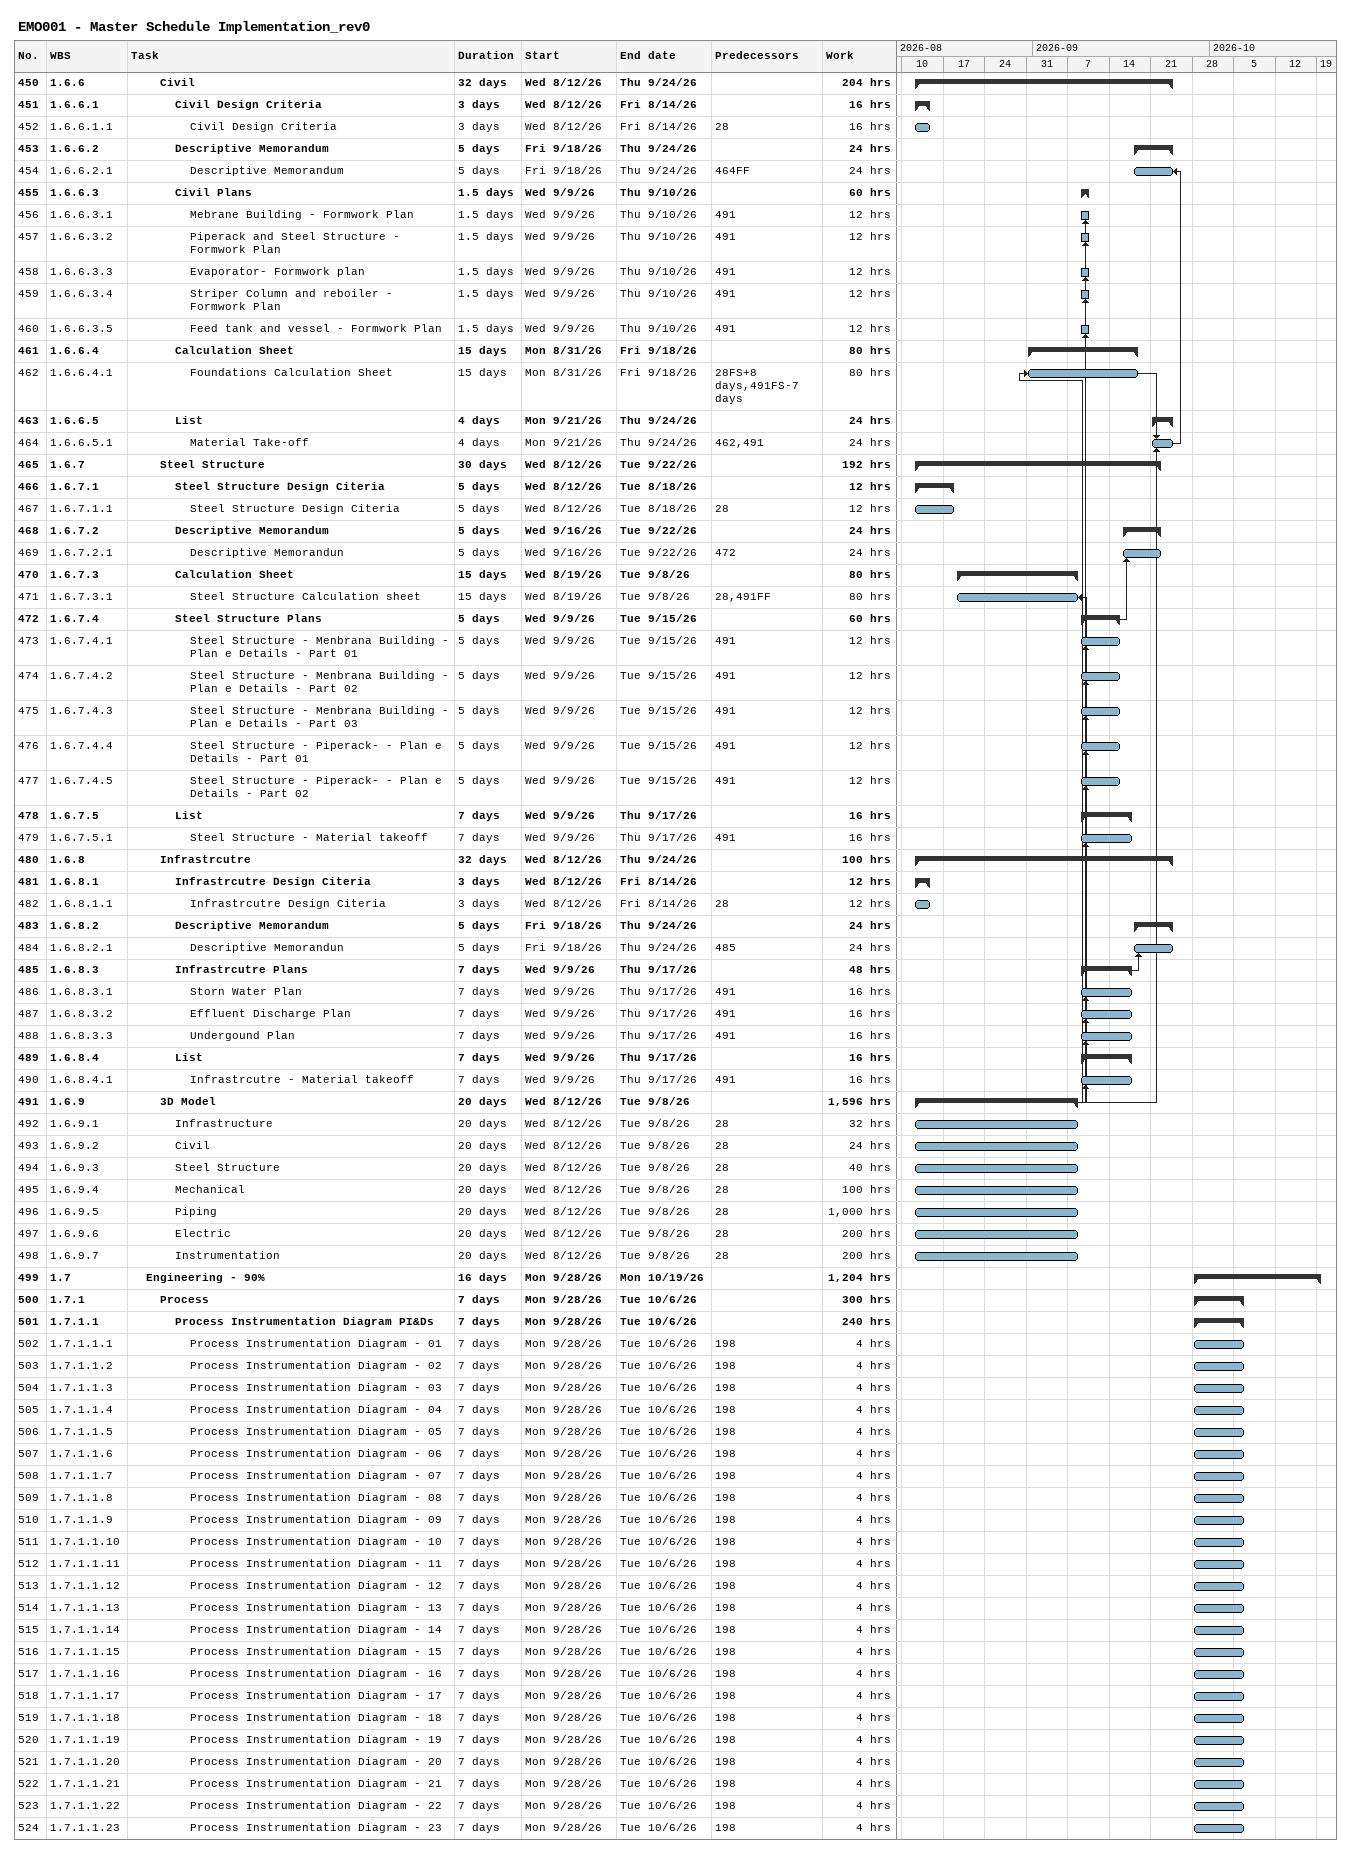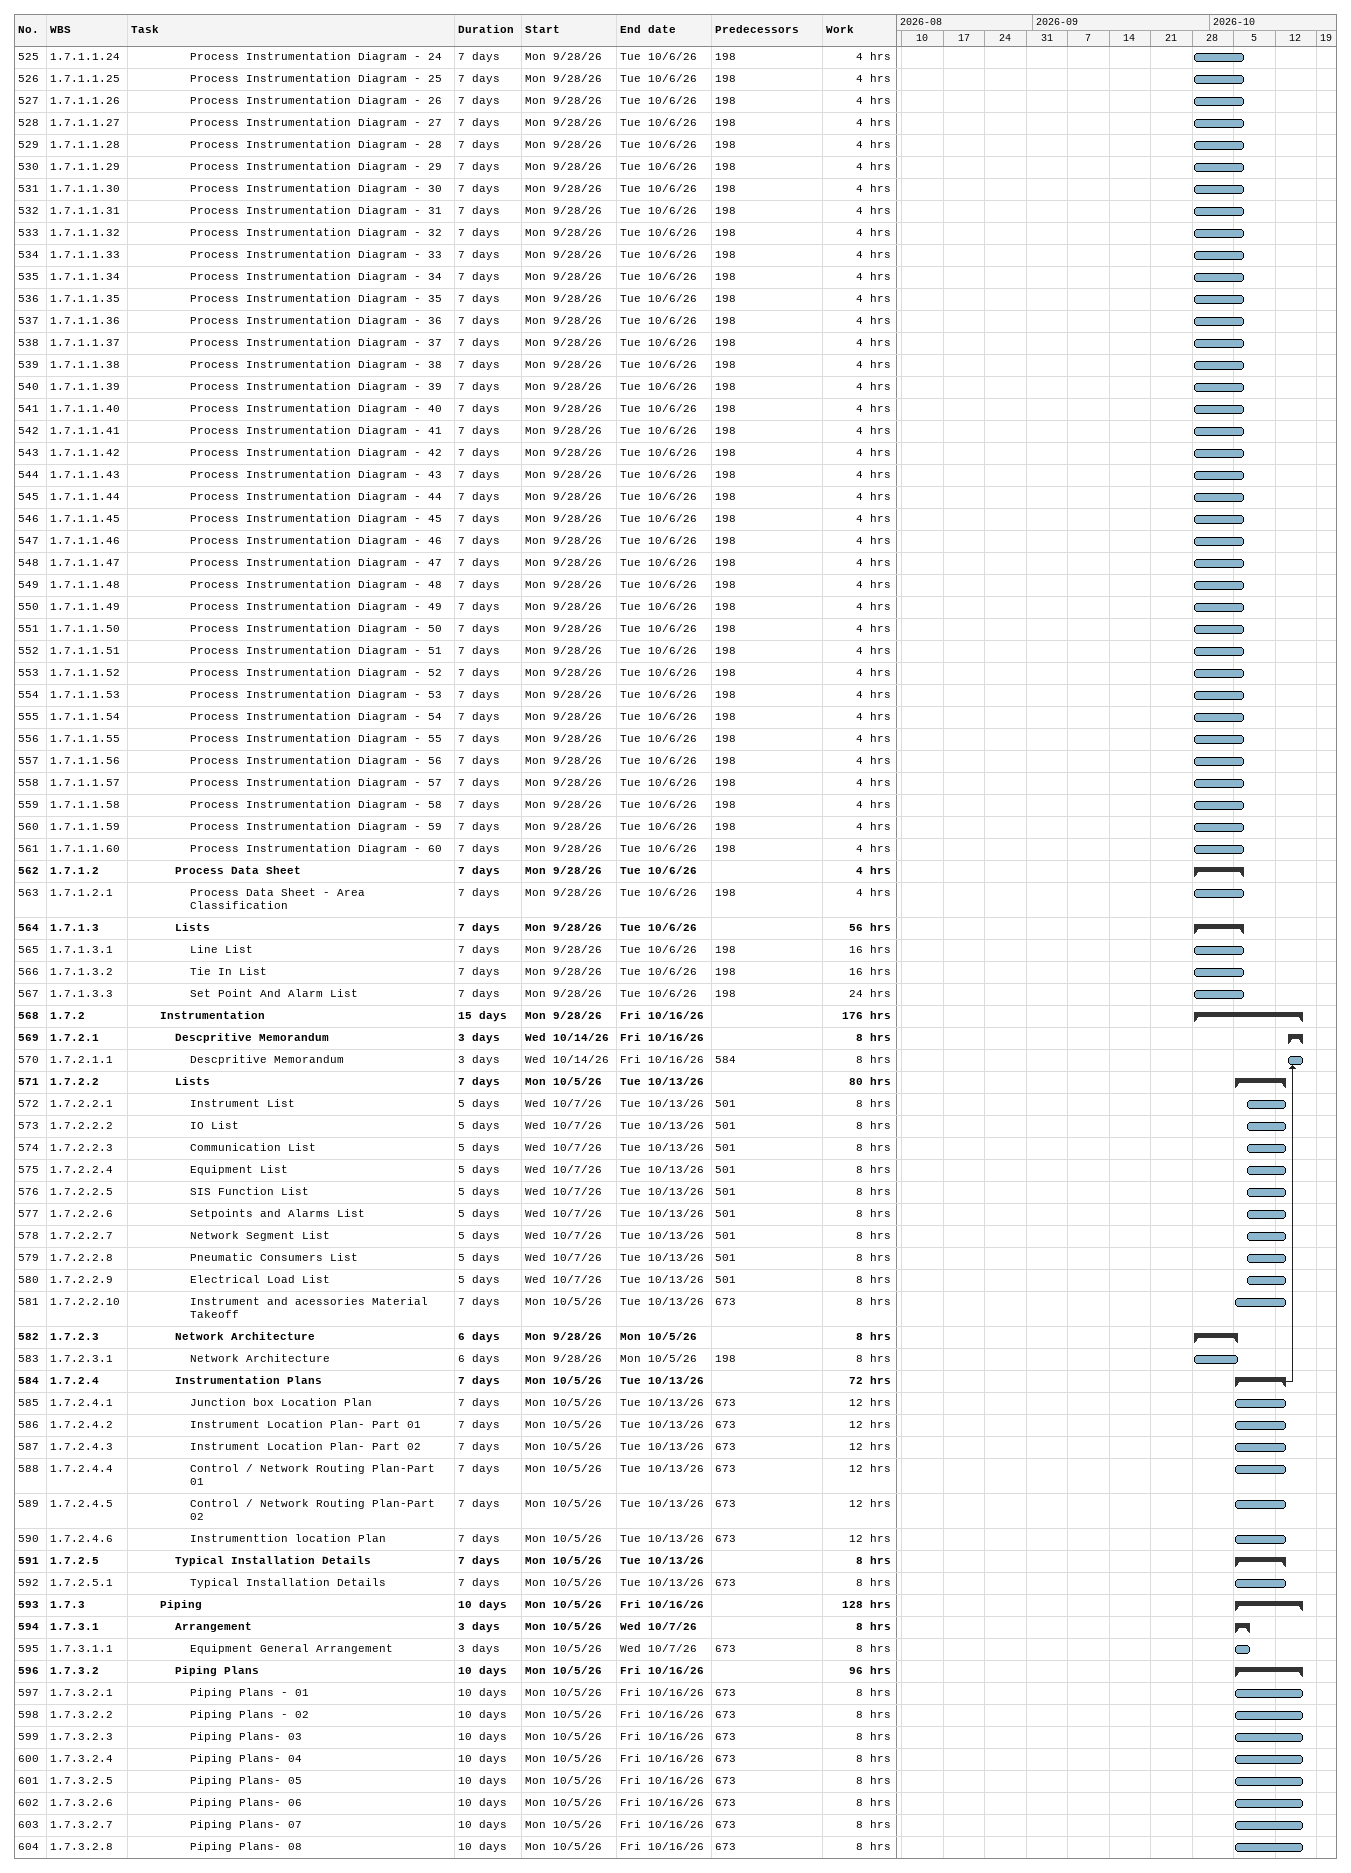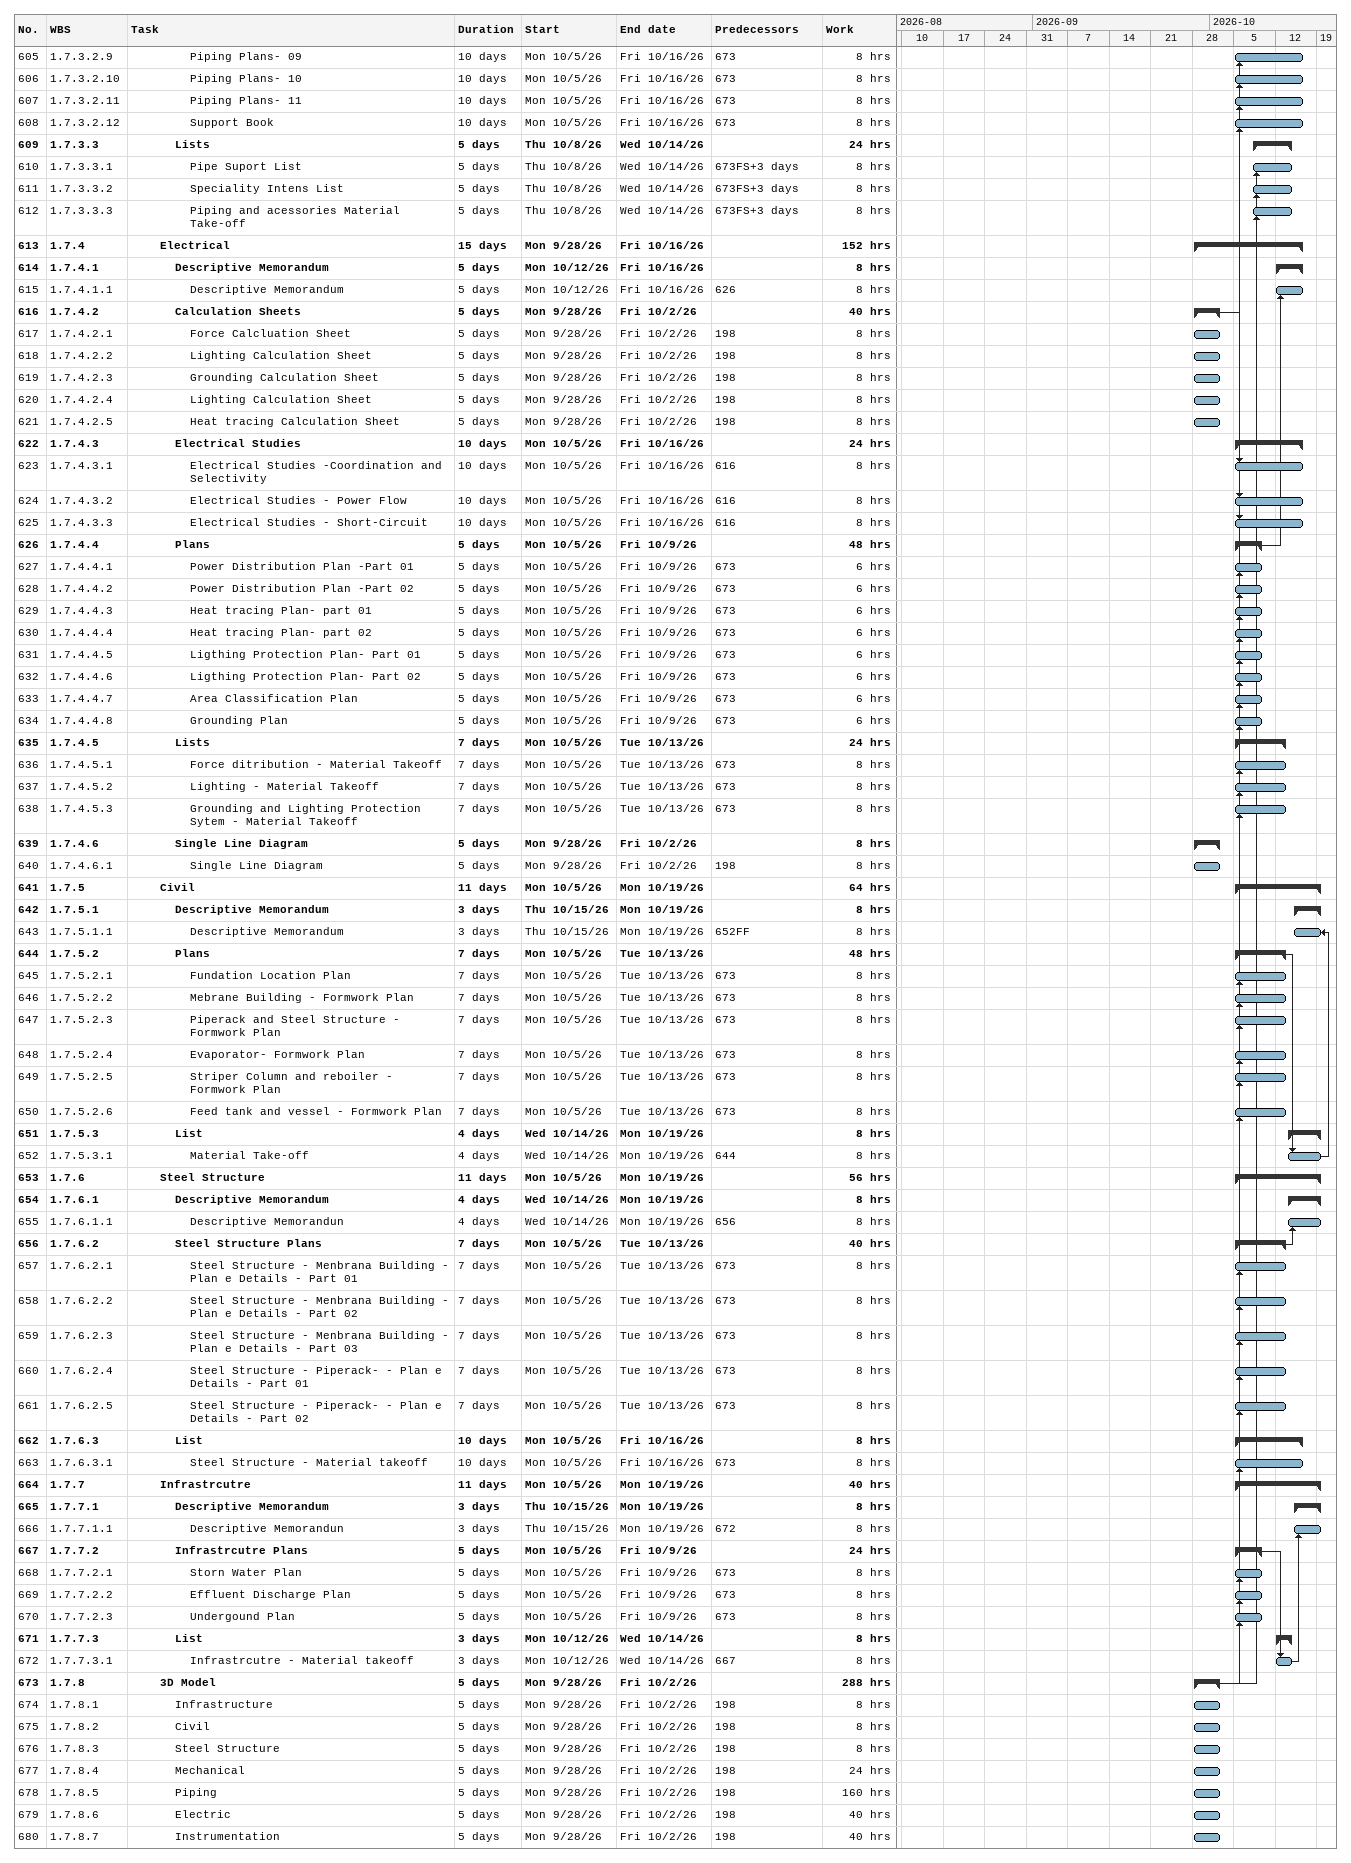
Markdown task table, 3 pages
EMO001 - Master Schedule Implementation_rev0

| ID | WBS | Task | Duration | Start | Finish | Predecessors | Work (h) |
|---|---|---|---|---|---|---|---|
| 450 | 1.6.6 | **Civil** | 32d | 2026-08-12 | 2026-09-24 |  | 204 |
| 451 | 1.6.6.1 | **Civil Design Criteria** | 3d | 2026-08-12 | 2026-08-14 |  | 16 |
| 452 | 1.6.6.1.1 | Civil Design Criteria | 3d | 2026-08-12 | 2026-08-14 | 28 | 16 |
| 453 | 1.6.6.2 | **Descriptive Memorandum** | 5d | 2026-09-18 | 2026-09-24 |  | 24 |
| 454 | 1.6.6.2.1 | Descriptive Memorandum | 5d | 2026-09-18 | 2026-09-24 | 464FF | 24 |
| 455 | 1.6.6.3 | **Civil Plans** | 1.5d | 2026-09-09 | 2026-09-10 |  | 60 |
| 456 | 1.6.6.3.1 | Mebrane Building - Formwork Plan | 1.5d | 2026-09-09 | 2026-09-10 | 491 | 12 |
| 457 | 1.6.6.3.2 | Piperack and Steel Structure - Formwork Plan | 1.5d | 2026-09-09 | 2026-09-10 | 491 | 12 |
| 458 | 1.6.6.3.3 | Evaporator- Formwork plan | 1.5d | 2026-09-09 | 2026-09-10 | 491 | 12 |
| 459 | 1.6.6.3.4 | Striper Column and reboiler - Formwork Plan | 1.5d | 2026-09-09 | 2026-09-10 | 491 | 12 |
| 460 | 1.6.6.3.5 | Feed tank and vessel - Formwork Plan | 1.5d | 2026-09-09 | 2026-09-10 | 491 | 12 |
| 461 | 1.6.6.4 | **Calculation Sheet** | 15d | 2026-08-31 | 2026-09-18 |  | 80 |
| 462 | 1.6.6.4.1 | Foundations Calculation Sheet | 15d | 2026-08-31 | 2026-09-18 | 28FS+8d, 491FS-7d | 80 |
| 463 | 1.6.6.5 | **List** | 4d | 2026-09-21 | 2026-09-24 |  | 24 |
| 464 | 1.6.6.5.1 | Material Take-off | 4d | 2026-09-21 | 2026-09-24 | 462, 491 | 24 |
| 465 | 1.6.7 | **Steel Structure** | 30d | 2026-08-12 | 2026-09-22 |  | 192 |
| 466 | 1.6.7.1 | **Steel Structure Design Citeria** | 5d | 2026-08-12 | 2026-08-18 |  | 12 |
| 467 | 1.6.7.1.1 | Steel Structure Design Citeria | 5d | 2026-08-12 | 2026-08-18 | 28 | 12 |
| 468 | 1.6.7.2 | **Descriptive Memorandum** | 5d | 2026-09-16 | 2026-09-22 |  | 24 |
| 469 | 1.6.7.2.1 | Descriptive Memorandun | 5d | 2026-09-16 | 2026-09-22 | 472 | 24 |
| 470 | 1.6.7.3 | **Calculation Sheet** | 15d | 2026-08-19 | 2026-09-08 |  | 80 |
| 471 | 1.6.7.3.1 | Steel Structure Calculation sheet | 15d | 2026-08-19 | 2026-09-08 | 28, 491FF | 80 |
| 472 | 1.6.7.4 | **Steel Structure Plans** | 5d | 2026-09-09 | 2026-09-15 |  | 60 |
| 473 | 1.6.7.4.1 | Steel Structure - Menbrana Building - Plan e Details - Part 01 | 5d | 2026-09-09 | 2026-09-15 | 491 | 12 |
| 474 | 1.6.7.4.2 | Steel Structure - Menbrana Building - Plan e Details - Part 02 | 5d | 2026-09-09 | 2026-09-15 | 491 | 12 |
| 475 | 1.6.7.4.3 | Steel Structure - Menbrana Building - Plan e Details - Part 03 | 5d | 2026-09-09 | 2026-09-15 | 491 | 12 |
| 476 | 1.6.7.4.4 | Steel Structure - Piperack- - Plan e Details - Part 01 | 5d | 2026-09-09 | 2026-09-15 | 491 | 12 |
| 477 | 1.6.7.4.5 | Steel Structure - Piperack- - Plan e Details - Part 02 | 5d | 2026-09-09 | 2026-09-15 | 491 | 12 |
| 478 | 1.6.7.5 | **List** | 7d | 2026-09-09 | 2026-09-17 |  | 16 |
| 479 | 1.6.7.5.1 | Steel Structure - Material takeoff | 7d | 2026-09-09 | 2026-09-17 | 491 | 16 |
| 480 | 1.6.8 | **Infrastrcutre** | 32d | 2026-08-12 | 2026-09-24 |  | 100 |
| 481 | 1.6.8.1 | **Infrastrcutre Design Citeria** | 3d | 2026-08-12 | 2026-08-14 |  | 12 |
| 482 | 1.6.8.1.1 | Infrastrcutre Design Citeria | 3d | 2026-08-12 | 2026-08-14 | 28 | 12 |
| 483 | 1.6.8.2 | **Descriptive Memorandum** | 5d | 2026-09-18 | 2026-09-24 |  | 24 |
| 484 | 1.6.8.2.1 | Descriptive Memorandun | 5d | 2026-09-18 | 2026-09-24 | 485 | 24 |
| 485 | 1.6.8.3 | **Infrastrcutre Plans** | 7d | 2026-09-09 | 2026-09-17 |  | 48 |
| 486 | 1.6.8.3.1 | Storn Water Plan | 7d | 2026-09-09 | 2026-09-17 | 491 | 16 |
| 487 | 1.6.8.3.2 | Effluent Discharge Plan | 7d | 2026-09-09 | 2026-09-17 | 491 | 16 |
| 488 | 1.6.8.3.3 | Undergound Plan | 7d | 2026-09-09 | 2026-09-17 | 491 | 16 |
| 489 | 1.6.8.4 | **List** | 7d | 2026-09-09 | 2026-09-17 |  | 16 |
| 490 | 1.6.8.4.1 | Infrastrcutre - Material takeoff | 7d | 2026-09-09 | 2026-09-17 | 491 | 16 |
| 491 | 1.6.9 | **3D Model** | 20d | 2026-08-12 | 2026-09-08 |  | 1596 |
| 492 | 1.6.9.1 | Infrastructure | 20d | 2026-08-12 | 2026-09-08 | 28 | 32 |
| 493 | 1.6.9.2 | Civil | 20d | 2026-08-12 | 2026-09-08 | 28 | 24 |
| 494 | 1.6.9.3 | Steel Structure | 20d | 2026-08-12 | 2026-09-08 | 28 | 40 |
| 495 | 1.6.9.4 | Mechanical | 20d | 2026-08-12 | 2026-09-08 | 28 | 100 |
| 496 | 1.6.9.5 | Piping | 20d | 2026-08-12 | 2026-09-08 | 28 | 1000 |
| 497 | 1.6.9.6 | Electric | 20d | 2026-08-12 | 2026-09-08 | 28 | 200 |
| 498 | 1.6.9.7 | Instrumentation | 20d | 2026-08-12 | 2026-09-08 | 28 | 200 |
| 499 | 1.7 | **Engineering - 90%** | 16d | 2026-09-28 | 2026-10-19 |  | 1204 |
| 500 | 1.7.1 | **Process** | 7d | 2026-09-28 | 2026-10-06 |  | 300 |
| 501 | 1.7.1.1 | **Process Instrumentation Diagram PI&Ds** | 7d | 2026-09-28 | 2026-10-06 |  | 240 |
| 502 | 1.7.1.1.1 | Process Instrumentation Diagram - 01 | 7d | 2026-09-28 | 2026-10-06 | 198 | 4 |
| 503 | 1.7.1.1.2 | Process Instrumentation Diagram - 02 | 7d | 2026-09-28 | 2026-10-06 | 198 | 4 |
| 504 | 1.7.1.1.3 | Process Instrumentation Diagram - 03 | 7d | 2026-09-28 | 2026-10-06 | 198 | 4 |
| 505 | 1.7.1.1.4 | Process Instrumentation Diagram - 04 | 7d | 2026-09-28 | 2026-10-06 | 198 | 4 |
| 506 | 1.7.1.1.5 | Process Instrumentation Diagram - 05 | 7d | 2026-09-28 | 2026-10-06 | 198 | 4 |
| 507 | 1.7.1.1.6 | Process Instrumentation Diagram - 06 | 7d | 2026-09-28 | 2026-10-06 | 198 | 4 |
| 508 | 1.7.1.1.7 | Process Instrumentation Diagram - 07 | 7d | 2026-09-28 | 2026-10-06 | 198 | 4 |
| 509 | 1.7.1.1.8 | Process Instrumentation Diagram - 08 | 7d | 2026-09-28 | 2026-10-06 | 198 | 4 |
| 510 | 1.7.1.1.9 | Process Instrumentation Diagram - 09 | 7d | 2026-09-28 | 2026-10-06 | 198 | 4 |
| 511 | 1.7.1.1.10 | Process Instrumentation Diagram - 10 | 7d | 2026-09-28 | 2026-10-06 | 198 | 4 |
| 512 | 1.7.1.1.11 | Process Instrumentation Diagram - 11 | 7d | 2026-09-28 | 2026-10-06 | 198 | 4 |
| 513 | 1.7.1.1.12 | Process Instrumentation Diagram - 12 | 7d | 2026-09-28 | 2026-10-06 | 198 | 4 |
| 514 | 1.7.1.1.13 | Process Instrumentation Diagram - 13 | 7d | 2026-09-28 | 2026-10-06 | 198 | 4 |
| 515 | 1.7.1.1.14 | Process Instrumentation Diagram - 14 | 7d | 2026-09-28 | 2026-10-06 | 198 | 4 |
| 516 | 1.7.1.1.15 | Process Instrumentation Diagram - 15 | 7d | 2026-09-28 | 2026-10-06 | 198 | 4 |
| 517 | 1.7.1.1.16 | Process Instrumentation Diagram - 16 | 7d | 2026-09-28 | 2026-10-06 | 198 | 4 |
| 518 | 1.7.1.1.17 | Process Instrumentation Diagram - 17 | 7d | 2026-09-28 | 2026-10-06 | 198 | 4 |
| 519 | 1.7.1.1.18 | Process Instrumentation Diagram - 18 | 7d | 2026-09-28 | 2026-10-06 | 198 | 4 |
| 520 | 1.7.1.1.19 | Process Instrumentation Diagram - 19 | 7d | 2026-09-28 | 2026-10-06 | 198 | 4 |
| 521 | 1.7.1.1.20 | Process Instrumentation Diagram - 20 | 7d | 2026-09-28 | 2026-10-06 | 198 | 4 |
| 522 | 1.7.1.1.21 | Process Instrumentation Diagram - 21 | 7d | 2026-09-28 | 2026-10-06 | 198 | 4 |
| 523 | 1.7.1.1.22 | Process Instrumentation Diagram - 22 | 7d | 2026-09-28 | 2026-10-06 | 198 | 4 |
| 524 | 1.7.1.1.23 | Process Instrumentation Diagram - 23 | 7d | 2026-09-28 | 2026-10-06 | 198 | 4 |
| 525 | 1.7.1.1.24 | Process Instrumentation Diagram - 24 | 7d | 2026-09-28 | 2026-10-06 | 198 | 4 |
| 526 | 1.7.1.1.25 | Process Instrumentation Diagram - 25 | 7d | 2026-09-28 | 2026-10-06 | 198 | 4 |
| 527 | 1.7.1.1.26 | Process Instrumentation Diagram - 26 | 7d | 2026-09-28 | 2026-10-06 | 198 | 4 |
| 528 | 1.7.1.1.27 | Process Instrumentation Diagram - 27 | 7d | 2026-09-28 | 2026-10-06 | 198 | 4 |
| 529 | 1.7.1.1.28 | Process Instrumentation Diagram - 28 | 7d | 2026-09-28 | 2026-10-06 | 198 | 4 |
| 530 | 1.7.1.1.29 | Process Instrumentation Diagram - 29 | 7d | 2026-09-28 | 2026-10-06 | 198 | 4 |
| 531 | 1.7.1.1.30 | Process Instrumentation Diagram - 30 | 7d | 2026-09-28 | 2026-10-06 | 198 | 4 |
| 532 | 1.7.1.1.31 | Process Instrumentation Diagram - 31 | 7d | 2026-09-28 | 2026-10-06 | 198 | 4 |
| 533 | 1.7.1.1.32 | Process Instrumentation Diagram - 32 | 7d | 2026-09-28 | 2026-10-06 | 198 | 4 |
| 534 | 1.7.1.1.33 | Process Instrumentation Diagram - 33 | 7d | 2026-09-28 | 2026-10-06 | 198 | 4 |
| 535 | 1.7.1.1.34 | Process Instrumentation Diagram - 34 | 7d | 2026-09-28 | 2026-10-06 | 198 | 4 |
| 536 | 1.7.1.1.35 | Process Instrumentation Diagram - 35 | 7d | 2026-09-28 | 2026-10-06 | 198 | 4 |
| 537 | 1.7.1.1.36 | Process Instrumentation Diagram - 36 | 7d | 2026-09-28 | 2026-10-06 | 198 | 4 |
| 538 | 1.7.1.1.37 | Process Instrumentation Diagram - 37 | 7d | 2026-09-28 | 2026-10-06 | 198 | 4 |
| 539 | 1.7.1.1.38 | Process Instrumentation Diagram - 38 | 7d | 2026-09-28 | 2026-10-06 | 198 | 4 |
| 540 | 1.7.1.1.39 | Process Instrumentation Diagram - 39 | 7d | 2026-09-28 | 2026-10-06 | 198 | 4 |
| 541 | 1.7.1.1.40 | Process Instrumentation Diagram - 40 | 7d | 2026-09-28 | 2026-10-06 | 198 | 4 |
| 542 | 1.7.1.1.41 | Process Instrumentation Diagram - 41 | 7d | 2026-09-28 | 2026-10-06 | 198 | 4 |
| 543 | 1.7.1.1.42 | Process Instrumentation Diagram - 42 | 7d | 2026-09-28 | 2026-10-06 | 198 | 4 |
| 544 | 1.7.1.1.43 | Process Instrumentation Diagram - 43 | 7d | 2026-09-28 | 2026-10-06 | 198 | 4 |
| 545 | 1.7.1.1.44 | Process Instrumentation Diagram - 44 | 7d | 2026-09-28 | 2026-10-06 | 198 | 4 |
| 546 | 1.7.1.1.45 | Process Instrumentation Diagram - 45 | 7d | 2026-09-28 | 2026-10-06 | 198 | 4 |
| 547 | 1.7.1.1.46 | Process Instrumentation Diagram - 46 | 7d | 2026-09-28 | 2026-10-06 | 198 | 4 |
| 548 | 1.7.1.1.47 | Process Instrumentation Diagram - 47 | 7d | 2026-09-28 | 2026-10-06 | 198 | 4 |
| 549 | 1.7.1.1.48 | Process Instrumentation Diagram - 48 | 7d | 2026-09-28 | 2026-10-06 | 198 | 4 |
| 550 | 1.7.1.1.49 | Process Instrumentation Diagram - 49 | 7d | 2026-09-28 | 2026-10-06 | 198 | 4 |
| 551 | 1.7.1.1.50 | Process Instrumentation Diagram - 50 | 7d | 2026-09-28 | 2026-10-06 | 198 | 4 |
| 552 | 1.7.1.1.51 | Process Instrumentation Diagram - 51 | 7d | 2026-09-28 | 2026-10-06 | 198 | 4 |
| 553 | 1.7.1.1.52 | Process Instrumentation Diagram - 52 | 7d | 2026-09-28 | 2026-10-06 | 198 | 4 |
| 554 | 1.7.1.1.53 | Process Instrumentation Diagram - 53 | 7d | 2026-09-28 | 2026-10-06 | 198 | 4 |
| 555 | 1.7.1.1.54 | Process Instrumentation Diagram - 54 | 7d | 2026-09-28 | 2026-10-06 | 198 | 4 |
| 556 | 1.7.1.1.55 | Process Instrumentation Diagram - 55 | 7d | 2026-09-28 | 2026-10-06 | 198 | 4 |
| 557 | 1.7.1.1.56 | Process Instrumentation Diagram - 56 | 7d | 2026-09-28 | 2026-10-06 | 198 | 4 |
| 558 | 1.7.1.1.57 | Process Instrumentation Diagram - 57 | 7d | 2026-09-28 | 2026-10-06 | 198 | 4 |
| 559 | 1.7.1.1.58 | Process Instrumentation Diagram - 58 | 7d | 2026-09-28 | 2026-10-06 | 198 | 4 |
| 560 | 1.7.1.1.59 | Process Instrumentation Diagram - 59 | 7d | 2026-09-28 | 2026-10-06 | 198 | 4 |
| 561 | 1.7.1.1.60 | Process Instrumentation Diagram - 60 | 7d | 2026-09-28 | 2026-10-06 | 198 | 4 |
| 562 | 1.7.1.2 | **Process Data Sheet** | 7d | 2026-09-28 | 2026-10-06 |  | 4 |
| 563 | 1.7.1.2.1 | Process Data Sheet - Area Classification | 7d | 2026-09-28 | 2026-10-06 | 198 | 4 |
| 564 | 1.7.1.3 | **Lists** | 7d | 2026-09-28 | 2026-10-06 |  | 56 |
| 565 | 1.7.1.3.1 | Line List | 7d | 2026-09-28 | 2026-10-06 | 198 | 16 |
| 566 | 1.7.1.3.2 | Tie In List | 7d | 2026-09-28 | 2026-10-06 | 198 | 16 |
| 567 | 1.7.1.3.3 | Set Point And Alarm List | 7d | 2026-09-28 | 2026-10-06 | 198 | 24 |
| 568 | 1.7.2 | **Instrumentation** | 15d | 2026-09-28 | 2026-10-16 |  | 176 |
| 569 | 1.7.2.1 | **Descpritive Memorandum** | 3d | 2026-10-14 | 2026-10-16 |  | 8 |
| 570 | 1.7.2.1.1 | Descpritive Memorandum | 3d | 2026-10-14 | 2026-10-16 | 584 | 8 |
| 571 | 1.7.2.2 | **Lists** | 7d | 2026-10-05 | 2026-10-13 |  | 80 |
| 572 | 1.7.2.2.1 | Instrument List | 5d | 2026-10-07 | 2026-10-13 | 501 | 8 |
| 573 | 1.7.2.2.2 | IO List | 5d | 2026-10-07 | 2026-10-13 | 501 | 8 |
| 574 | 1.7.2.2.3 | Communication List | 5d | 2026-10-07 | 2026-10-13 | 501 | 8 |
| 575 | 1.7.2.2.4 | Equipment List | 5d | 2026-10-07 | 2026-10-13 | 501 | 8 |
| 576 | 1.7.2.2.5 | SIS Function List | 5d | 2026-10-07 | 2026-10-13 | 501 | 8 |
| 577 | 1.7.2.2.6 | Setpoints and Alarms List | 5d | 2026-10-07 | 2026-10-13 | 501 | 8 |
| 578 | 1.7.2.2.7 | Network Segment List | 5d | 2026-10-07 | 2026-10-13 | 501 | 8 |
| 579 | 1.7.2.2.8 | Pneumatic Consumers List | 5d | 2026-10-07 | 2026-10-13 | 501 | 8 |
| 580 | 1.7.2.2.9 | Electrical Load List | 5d | 2026-10-07 | 2026-10-13 | 501 | 8 |
| 581 | 1.7.2.2.10 | Instrument and acessories Material Takeoff | 7d | 2026-10-05 | 2026-10-13 | 673 | 8 |
| 582 | 1.7.2.3 | **Network Architecture** | 6d | 2026-09-28 | 2026-10-05 |  | 8 |
| 583 | 1.7.2.3.1 | Network Architecture | 6d | 2026-09-28 | 2026-10-05 | 198 | 8 |
| 584 | 1.7.2.4 | **Instrumentation Plans** | 7d | 2026-10-05 | 2026-10-13 |  | 72 |
| 585 | 1.7.2.4.1 | Junction box Location Plan | 7d | 2026-10-05 | 2026-10-13 | 673 | 12 |
| 586 | 1.7.2.4.2 | Instrument Location Plan- Part 01 | 7d | 2026-10-05 | 2026-10-13 | 673 | 12 |
| 587 | 1.7.2.4.3 | Instrument Location Plan- Part 02 | 7d | 2026-10-05 | 2026-10-13 | 673 | 12 |
| 588 | 1.7.2.4.4 | Control / Network Routing Plan-Part 01 | 7d | 2026-10-05 | 2026-10-13 | 673 | 12 |
| 589 | 1.7.2.4.5 | Control / Network Routing Plan-Part 02 | 7d | 2026-10-05 | 2026-10-13 | 673 | 12 |
| 590 | 1.7.2.4.6 | Instrumenttion location Plan | 7d | 2026-10-05 | 2026-10-13 | 673 | 12 |
| 591 | 1.7.2.5 | **Typical Installation Details** | 7d | 2026-10-05 | 2026-10-13 |  | 8 |
| 592 | 1.7.2.5.1 | Typical Installation Details | 7d | 2026-10-05 | 2026-10-13 | 673 | 8 |
| 593 | 1.7.3 | **Piping** | 10d | 2026-10-05 | 2026-10-16 |  | 128 |
| 594 | 1.7.3.1 | **Arrangement** | 3d | 2026-10-05 | 2026-10-07 |  | 8 |
| 595 | 1.7.3.1.1 | Equipment General Arrangement | 3d | 2026-10-05 | 2026-10-07 | 673 | 8 |
| 596 | 1.7.3.2 | **Piping Plans** | 10d | 2026-10-05 | 2026-10-16 |  | 96 |
| 597 | 1.7.3.2.1 | Piping Plans - 01 | 10d | 2026-10-05 | 2026-10-16 | 673 | 8 |
| 598 | 1.7.3.2.2 | Piping Plans - 02 | 10d | 2026-10-05 | 2026-10-16 | 673 | 8 |
| 599 | 1.7.3.2.3 | Piping Plans- 03 | 10d | 2026-10-05 | 2026-10-16 | 673 | 8 |
| 600 | 1.7.3.2.4 | Piping Plans- 04 | 10d | 2026-10-05 | 2026-10-16 | 673 | 8 |
| 601 | 1.7.3.2.5 | Piping Plans- 05 | 10d | 2026-10-05 | 2026-10-16 | 673 | 8 |
| 602 | 1.7.3.2.6 | Piping Plans- 06 | 10d | 2026-10-05 | 2026-10-16 | 673 | 8 |
| 603 | 1.7.3.2.7 | Piping Plans- 07 | 10d | 2026-10-05 | 2026-10-16 | 673 | 8 |
| 604 | 1.7.3.2.8 | Piping Plans- 08 | 10d | 2026-10-05 | 2026-10-16 | 673 | 8 |
| 605 | 1.7.3.2.9 | Piping Plans- 09 | 10d | 2026-10-05 | 2026-10-16 | 673 | 8 |
| 606 | 1.7.3.2.10 | Piping Plans- 10 | 10d | 2026-10-05 | 2026-10-16 | 673 | 8 |
| 607 | 1.7.3.2.11 | Piping Plans- 11 | 10d | 2026-10-05 | 2026-10-16 | 673 | 8 |
| 608 | 1.7.3.2.12 | Support Book | 10d | 2026-10-05 | 2026-10-16 | 673 | 8 |
| 609 | 1.7.3.3 | **Lists** | 5d | 2026-10-08 | 2026-10-14 |  | 24 |
| 610 | 1.7.3.3.1 | Pipe Suport List | 5d | 2026-10-08 | 2026-10-14 | 673FS+3d | 8 |
| 611 | 1.7.3.3.2 | Speciality Intens List | 5d | 2026-10-08 | 2026-10-14 | 673FS+3d | 8 |
| 612 | 1.7.3.3.3 | Piping and acessories Material Take-off | 5d | 2026-10-08 | 2026-10-14 | 673FS+3d | 8 |
| 613 | 1.7.4 | **Electrical** | 15d | 2026-09-28 | 2026-10-16 |  | 152 |
| 614 | 1.7.4.1 | **Descriptive Memorandum** | 5d | 2026-10-12 | 2026-10-16 |  | 8 |
| 615 | 1.7.4.1.1 | Descriptive Memorandum | 5d | 2026-10-12 | 2026-10-16 | 626 | 8 |
| 616 | 1.7.4.2 | **Calculation Sheets** | 5d | 2026-09-28 | 2026-10-02 |  | 40 |
| 617 | 1.7.4.2.1 | Force Calcluation Sheet | 5d | 2026-09-28 | 2026-10-02 | 198 | 8 |
| 618 | 1.7.4.2.2 | Lighting Calculation Sheet | 5d | 2026-09-28 | 2026-10-02 | 198 | 8 |
| 619 | 1.7.4.2.3 | Grounding Calculation Sheet | 5d | 2026-09-28 | 2026-10-02 | 198 | 8 |
| 620 | 1.7.4.2.4 | Lighting Calculation Sheet | 5d | 2026-09-28 | 2026-10-02 | 198 | 8 |
| 621 | 1.7.4.2.5 | Heat tracing Calculation Sheet | 5d | 2026-09-28 | 2026-10-02 | 198 | 8 |
| 622 | 1.7.4.3 | **Electrical Studies** | 10d | 2026-10-05 | 2026-10-16 |  | 24 |
| 623 | 1.7.4.3.1 | Electrical Studies -Coordination and Selectivity | 10d | 2026-10-05 | 2026-10-16 | 616 | 8 |
| 624 | 1.7.4.3.2 | Electrical Studies - Power Flow | 10d | 2026-10-05 | 2026-10-16 | 616 | 8 |
| 625 | 1.7.4.3.3 | Electrical Studies - Short-Circuit | 10d | 2026-10-05 | 2026-10-16 | 616 | 8 |
| 626 | 1.7.4.4 | **Plans** | 5d | 2026-10-05 | 2026-10-09 |  | 48 |
| 627 | 1.7.4.4.1 | Power Distribution Plan -Part 01 | 5d | 2026-10-05 | 2026-10-09 | 673 | 6 |
| 628 | 1.7.4.4.2 | Power Distribution Plan -Part 02 | 5d | 2026-10-05 | 2026-10-09 | 673 | 6 |
| 629 | 1.7.4.4.3 | Heat tracing Plan- part 01 | 5d | 2026-10-05 | 2026-10-09 | 673 | 6 |
| 630 | 1.7.4.4.4 | Heat tracing Plan- part 02 | 5d | 2026-10-05 | 2026-10-09 | 673 | 6 |
| 631 | 1.7.4.4.5 | Ligthing Protection Plan- Part 01 | 5d | 2026-10-05 | 2026-10-09 | 673 | 6 |
| 632 | 1.7.4.4.6 | Ligthing Protection Plan- Part 02 | 5d | 2026-10-05 | 2026-10-09 | 673 | 6 |
| 633 | 1.7.4.4.7 | Area Classification Plan | 5d | 2026-10-05 | 2026-10-09 | 673 | 6 |
| 634 | 1.7.4.4.8 | Grounding Plan | 5d | 2026-10-05 | 2026-10-09 | 673 | 6 |
| 635 | 1.7.4.5 | **Lists** | 7d | 2026-10-05 | 2026-10-13 |  | 24 |
| 636 | 1.7.4.5.1 | Force ditribution - Material Takeoff | 7d | 2026-10-05 | 2026-10-13 | 673 | 8 |
| 637 | 1.7.4.5.2 | Lighting - Material Takeoff | 7d | 2026-10-05 | 2026-10-13 | 673 | 8 |
| 638 | 1.7.4.5.3 | Grounding and Lighting Protection Sytem - Material Takeoff | 7d | 2026-10-05 | 2026-10-13 | 673 | 8 |
| 639 | 1.7.4.6 | **Single Line Diagram** | 5d | 2026-09-28 | 2026-10-02 |  | 8 |
| 640 | 1.7.4.6.1 | Single Line Diagram | 5d | 2026-09-28 | 2026-10-02 | 198 | 8 |
| 641 | 1.7.5 | **Civil** | 11d | 2026-10-05 | 2026-10-19 |  | 64 |
| 642 | 1.7.5.1 | **Descriptive Memorandum** | 3d | 2026-10-15 | 2026-10-19 |  | 8 |
| 643 | 1.7.5.1.1 | Descriptive Memorandum | 3d | 2026-10-15 | 2026-10-19 | 652FF | 8 |
| 644 | 1.7.5.2 | **Plans** | 7d | 2026-10-05 | 2026-10-13 |  | 48 |
| 645 | 1.7.5.2.1 | Fundation Location Plan | 7d | 2026-10-05 | 2026-10-13 | 673 | 8 |
| 646 | 1.7.5.2.2 | Mebrane Building - Formwork Plan | 7d | 2026-10-05 | 2026-10-13 | 673 | 8 |
| 647 | 1.7.5.2.3 | Piperack and Steel Structure - Formwork Plan | 7d | 2026-10-05 | 2026-10-13 | 673 | 8 |
| 648 | 1.7.5.2.4 | Evaporator- Formwork Plan | 7d | 2026-10-05 | 2026-10-13 | 673 | 8 |
| 649 | 1.7.5.2.5 | Striper Column and reboiler - Formwork Plan | 7d | 2026-10-05 | 2026-10-13 | 673 | 8 |
| 650 | 1.7.5.2.6 | Feed tank and vessel - Formwork Plan | 7d | 2026-10-05 | 2026-10-13 | 673 | 8 |
| 651 | 1.7.5.3 | **List** | 4d | 2026-10-14 | 2026-10-19 |  | 8 |
| 652 | 1.7.5.3.1 | Material Take-off | 4d | 2026-10-14 | 2026-10-19 | 644 | 8 |
| 653 | 1.7.6 | **Steel Structure** | 11d | 2026-10-05 | 2026-10-19 |  | 56 |
| 654 | 1.7.6.1 | **Descriptive Memorandum** | 4d | 2026-10-14 | 2026-10-19 |  | 8 |
| 655 | 1.7.6.1.1 | Descriptive Memorandun | 4d | 2026-10-14 | 2026-10-19 | 656 | 8 |
| 656 | 1.7.6.2 | **Steel Structure Plans** | 7d | 2026-10-05 | 2026-10-13 |  | 40 |
| 657 | 1.7.6.2.1 | Steel Structure - Menbrana Building - Plan e Details - Part 01 | 7d | 2026-10-05 | 2026-10-13 | 673 | 8 |
| 658 | 1.7.6.2.2 | Steel Structure - Menbrana Building - Plan e Details - Part 02 | 7d | 2026-10-05 | 2026-10-13 | 673 | 8 |
| 659 | 1.7.6.2.3 | Steel Structure - Menbrana Building - Plan e Details - Part 03 | 7d | 2026-10-05 | 2026-10-13 | 673 | 8 |
| 660 | 1.7.6.2.4 | Steel Structure - Piperack- - Plan e Details - Part 01 | 7d | 2026-10-05 | 2026-10-13 | 673 | 8 |
| 661 | 1.7.6.2.5 | Steel Structure - Piperack- - Plan e Details - Part 02 | 7d | 2026-10-05 | 2026-10-13 | 673 | 8 |
| 662 | 1.7.6.3 | **List** | 10d | 2026-10-05 | 2026-10-16 |  | 8 |
| 663 | 1.7.6.3.1 | Steel Structure - Material takeoff | 10d | 2026-10-05 | 2026-10-16 | 673 | 8 |
| 664 | 1.7.7 | **Infrastrcutre** | 11d | 2026-10-05 | 2026-10-19 |  | 40 |
| 665 | 1.7.7.1 | **Descriptive Memorandum** | 3d | 2026-10-15 | 2026-10-19 |  | 8 |
| 666 | 1.7.7.1.1 | Descriptive Memorandun | 3d | 2026-10-15 | 2026-10-19 | 672 | 8 |
| 667 | 1.7.7.2 | **Infrastrcutre Plans** | 5d | 2026-10-05 | 2026-10-09 |  | 24 |
| 668 | 1.7.7.2.1 | Storn Water Plan | 5d | 2026-10-05 | 2026-10-09 | 673 | 8 |
| 669 | 1.7.7.2.2 | Effluent Discharge Plan | 5d | 2026-10-05 | 2026-10-09 | 673 | 8 |
| 670 | 1.7.7.2.3 | Undergound Plan | 5d | 2026-10-05 | 2026-10-09 | 673 | 8 |
| 671 | 1.7.7.3 | **List** | 3d | 2026-10-12 | 2026-10-14 |  | 8 |
| 672 | 1.7.7.3.1 | Infrastrcutre - Material takeoff | 3d | 2026-10-12 | 2026-10-14 | 667 | 8 |
| 673 | 1.7.8 | **3D Model** | 5d | 2026-09-28 | 2026-10-02 |  | 288 |
| 674 | 1.7.8.1 | Infrastructure | 5d | 2026-09-28 | 2026-10-02 | 198 | 8 |
| 675 | 1.7.8.2 | Civil | 5d | 2026-09-28 | 2026-10-02 | 198 | 8 |
| 676 | 1.7.8.3 | Steel Structure | 5d | 2026-09-28 | 2026-10-02 | 198 | 8 |
| 677 | 1.7.8.4 | Mechanical | 5d | 2026-09-28 | 2026-10-02 | 198 | 24 |
| 678 | 1.7.8.5 | Piping | 5d | 2026-09-28 | 2026-10-02 | 198 | 160 |
| 679 | 1.7.8.6 | Electric | 5d | 2026-09-28 | 2026-10-02 | 198 | 40 |
| 680 | 1.7.8.7 | Instrumentation | 5d | 2026-09-28 | 2026-10-02 | 198 | 40 |
